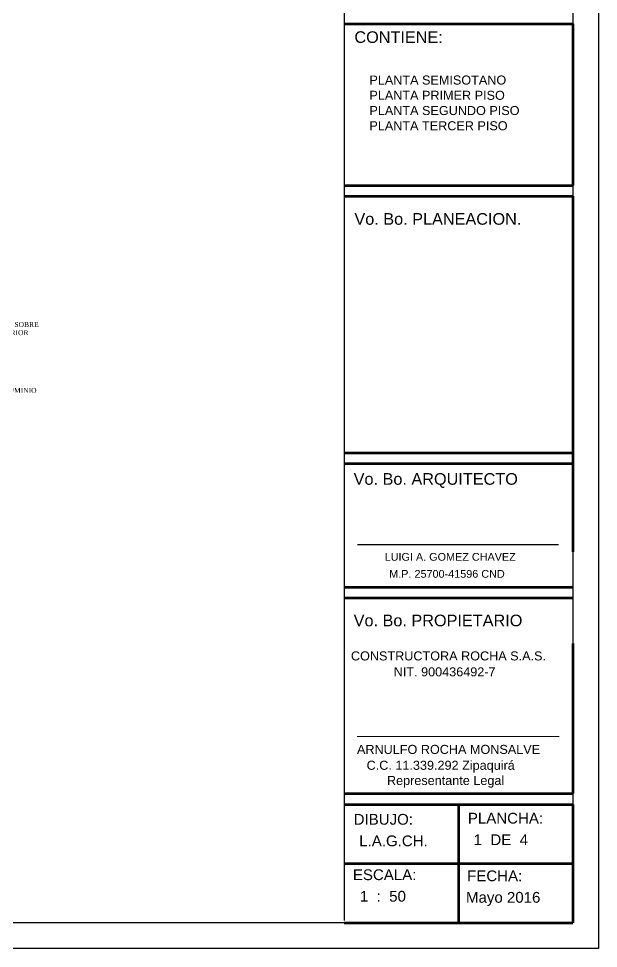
# Model space of a CAD drawing. Header units: metres. Extents: x -50 to 76, y -61 to 14.
# Drawn here: x -1.76 to 9.56, y -60.83 to -42.69 of the extents above; entities that cross this region are included whole.
import ezdxf

# ---------------------------------------------------------------- set-up
doc = ezdxf.new("R2010")
doc.units = ezdxf.units.M
doc.header["$MEASUREMENT"] = 0
for name, color, linetype, lineweight in [('.15', 5, 'Continuous', 5), ('muros', 7, 'Continuous', 60), ('VP', 2, 'Continuous', 25)]:
    doc.layers.add(name, color=color, linetype=linetype, lineweight=lineweight)
doc.layers.add('TEXT', color=4, linetype='Continuous')
doc.styles.add('ARIAL', font='CENTURY.TTF')
doc.styles.add('style1', font='swissk.ttf')

# ---------------------------------------------------------------- blocks, each defined once
blk = doc.blocks.new('FORMATO')
at = {"layer": '.15', "linetype": 'Continuous', "lineweight": 18, "ltscale": 0.03}
blk.add_line((-61.096, -37.135), (-57.15, -37.135), dxfattribs=at)
for p, q in [((-56.387, -6.272), (-56.387, -41.272)), ((-61.344, -6.772), (-61.344, -40.725)), ((-56.887, -6.772), (-56.887, -40.772)), ((-56.887, -40.772), (-115.887, -40.772)), ((-56.387, -41.272), (-116.387, -41.272))]:
    blk.add_line(p, q)
at = {"layer": 'muros'}
for p, q in [((-61.344, -23.237), (-56.887, -23.237)), ((-56.887, -23.237), (-56.887, -23.261)), ((-56.887, -23.237), (-56.887, -26.387)), ((-61.344, -26.387), (-56.887, -26.387)), ((-61.344, -26.597), (-56.887, -26.597)), ((-56.887, -26.597), (-56.887, -32.279)), ((-56.887, -30.908), (-56.887, -33.533)), ((-61.344, -31.605), (-56.887, -31.605)), ((-61.344, -31.815), (-56.887, -31.815)), ((-61.344, -34.224), (-56.887, -34.224)), ((-61.344, -34.434), (-56.887, -34.434)), ((-56.887, -35.324), (-56.887, -38.252)), ((-61.344, -38.252), (-56.887, -38.252)), ((-61.344, -38.462), (-56.887, -38.462)), ((-59.115, -38.462), (-59.115, -40.772)), ((-56.887, -38.462), (-56.887, -40.772)), ((-61.344, -39.617), (-56.887, -39.617)), ((-61.344, -40.772), (-56.887, -40.772))]:
    blk.add_line(p, q, dxfattribs=at)
at = {"layer": 'VP'}
blk.add_line((-61.087, -33.395), (-57.165, -33.395), dxfattribs=at)
at = {"layer": 'muros', "style": 'style1'}
for s, height, p in [('CONTIENE:', 0.2268, (-61.147, -23.607)), ('Vo. Bo. PLANEACION.', 0.2268, (-61.147, -27.154)), ('Vo. Bo. ARQUITECTO', 0.2268, (-61.162, -32.227)), ('Vo. Bo. PROPIETARIO', 0.2268, (-61.162, -34.988)), ('CONSTRUCTORA ROCHA S.A.S.', 0.1764, (-61.215, -35.654)), ('NIT. 900436492-7', 0.1764, (-60.38, -35.965)), ('ARNULFO ROCHA MONSALVE', 0.1764, (-61.097, -37.478)), ('C.C. 11.339.292 Zipaquirá', 0.1764, (-60.909, -37.788)), ('Representante Legal', 0.1764, (-60.512, -38.084)), ('PLANCHA:', 0.21, (-58.933, -38.837)), ('DIBUJO:', 0.21, (-61.162, -38.859)), ('ESCALA:', 0.21, (-61.177, -39.94)), ('FECHA:', 0.21, (-58.948, -39.961))]:
    blk.add_text(s, height=height, dxfattribs=at).set_placement(p)
at = {"layer": 'muros', "lineweight": 20, "style": 'style1'}
for s, p in [('PLANTA SEMISOTANO', (-60.855, -24.419)), ('PLANTA PRIMER PISO', (-60.855, -24.717)), ('PLANTA SEGUNDO PISO', (-60.855, -25.014)), ('PLANTA TERCER PISO', (-60.855, -25.311))]:
    blk.add_text(s, height=0.1764, dxfattribs=at).set_placement(p)
at = {"layer": 'VP', "style": 'style1'}
for s, height, p in [('LUIGI A. GOMEZ CHAVEZ', 0.1512, (-60.557, -33.709)), ('M.P. 25700-41596 CND', 0.1512, (-60.468, -34.041)), ('L.A.G.CH.', 0.21, (-61.053, -39.279)), ('1  DE  4', 0.21, (-58.82, -39.257)), ('1  :  50', 0.21, (-61.039, -40.36)), ('Mayo 2016', 0.21, (-58.97, -40.381))]:
    blk.add_text(s, height=height, dxfattribs=at).set_placement(p)

msp = doc.modelspace()

# ---------------------------------------------------------------- block references
msp.add_blockref('FORMATO', (65.943, -19.558))

# ---------------------------------------------------------------- texts
at = {"layer": 'TEXT', "char_height": 0.096, "attachment_point": 2, "style": 'ARIAL'}
for s, insert, width in [('PINTURA ARENA BEIGE SOBRE ESTUCO PARA EXTERIOR', (-2.443, -48.61), 2.1846), (' CARPINTERIA EN ALUMINIO', (-2.414, -49.895), 2.05208)]:
    msp.add_mtext(s, dxfattribs=dict(at, insert=insert, width=width))

doc.saveas('drawing.dxf')
